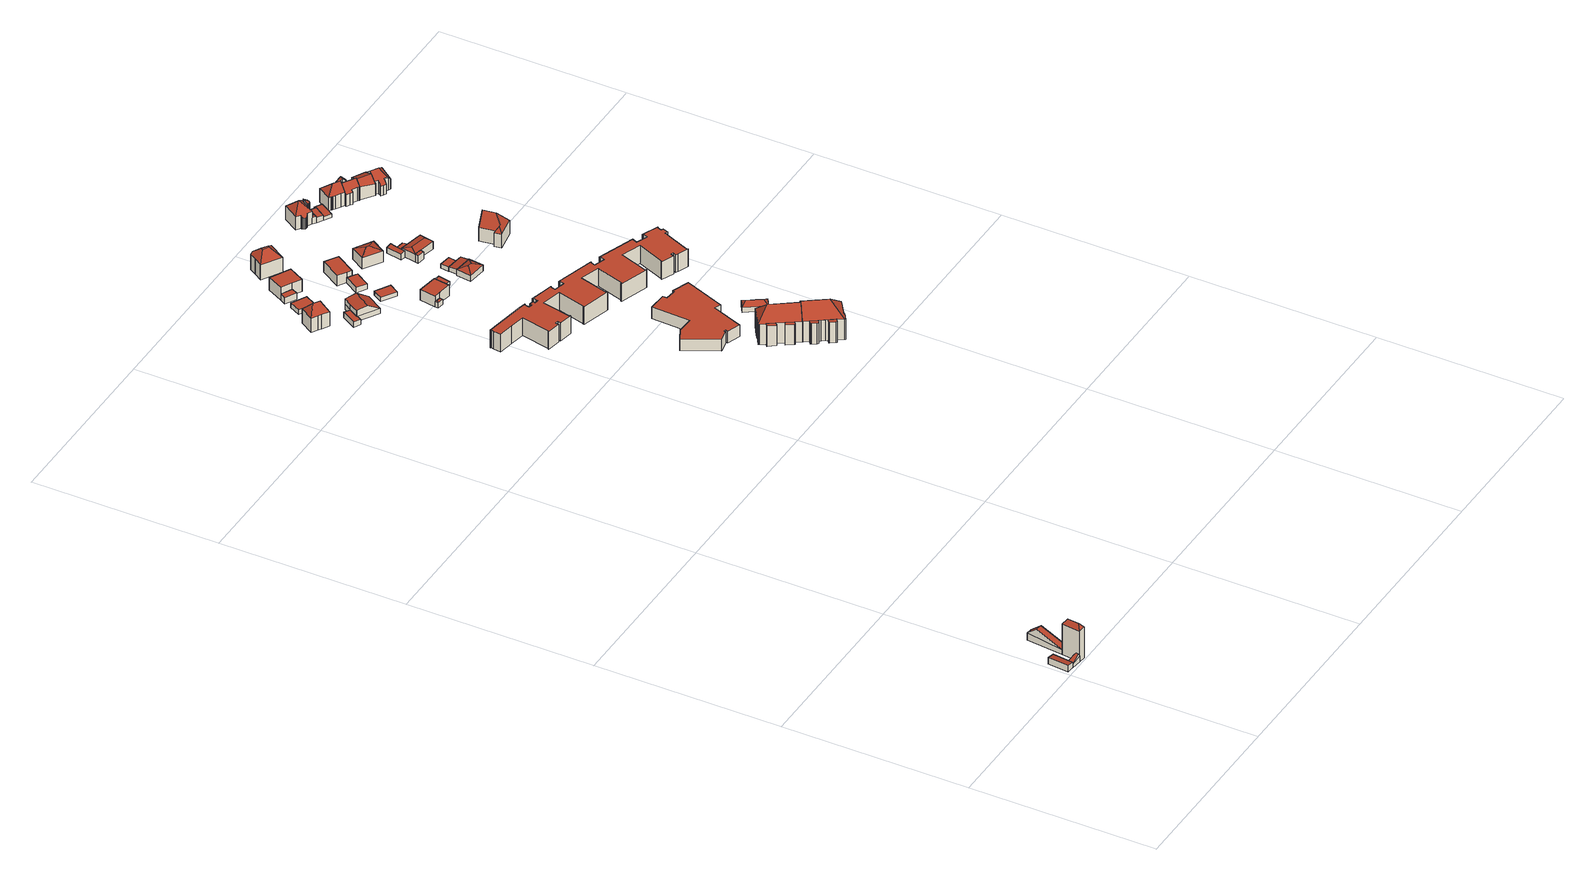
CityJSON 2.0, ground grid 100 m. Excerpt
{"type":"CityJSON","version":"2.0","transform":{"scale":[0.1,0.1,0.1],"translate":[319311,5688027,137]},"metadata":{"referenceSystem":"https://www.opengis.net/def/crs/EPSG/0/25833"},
"CityObjects":{
"building1":{"type":"Building","attributes":{"Dachtyp_tdc":"tdcPolyFlatRoof","Gemeindeschluessel":14713000,"Dachneigung":9.71,"QualitaetDacherkennung":76,"Geometrietyp2DReferenz":"3000","function":"31001_9998","roofType":"2100","measuredHeight":3.78},"geometry":[{"type":"MultiSurface","lod":"2","boundaries":[[[0,1,2,3]],[[1,4,5,2]],[[4,6,7,5]],[[6,8,9,7]],[[8,0,3,9]],[[8,6,4,1,0]],[[3,2,5,7,9]]],"semantics":{"surfaces":[{"type":"WallSurface"},{"type":"RoofSurface"},{"type":"GroundSurface"}],"values":[0,0,0,0,0,1,2]}}]},
"building2":{"type":"Building","attributes":{"Gemeindeschluessel":14713000,"Geometrietyp2DReferenz":"3000","function":"31001_9998","roofType":"9999"},"children":["building2-1","building2-2"]},
"building2-1":{"type":"BuildingPart","attributes":{"Dachtyp_tdc":"tdcHipAndGableRoof","Dachneigung":34.81,"QualitaetDacherkennung":13,"Geometrietyp2DReferenz":"3000","roofType":"5000","measuredHeight":5.18},"parents":["building2"],"geometry":[{"type":"MultiSurface","lod":"2","boundaries":[[[10,11,12,13]],[[11,14,15,12]],[[16,10,13,17]],[[14,11,18]],[[10,16,19]],[[11,10,19,18]],[[16,14,18,19]],[[13,12,15,17]],[[16,17,15,14]]],"semantics":{"surfaces":[{"type":"WallSurface"},{"type":"RoofSurface"},{"type":"GroundSurface"},{"type":"ClosureSurface"}],"values":[0,0,0,1,0,1,1,2,3]}}]},
"building2-2":{"type":"BuildingPart","attributes":{"Dachtyp_tdc":"tdcFreeFormRoof","Dachneigung":53.96,"QualitaetDacherkennung":4,"Geometrietyp2DReferenz":"3000","roofType":"5000","measuredHeight":20.52},"parents":["building2"],"geometry":[{"type":"MultiSurface","lod":"2","boundaries":[[[20,21,22,23]],[[21,24,25,22]],[[24,26,16,17,25]],[[27,26,24]],[[28,27,24,21]],[[28,21,20]],[[27,28,20,26]],[[23,22,25,17,15]],[[23,15,14,16,26,20]],[[15,17,16,14]]],"semantics":{"surfaces":[{"type":"WallSurface"},{"type":"RoofSurface"},{"type":"GroundSurface"},{"type":"ClosureSurface"}],"values":[0,0,0,1,1,1,1,2,0,3]}}]},
"building3":{"type":"Building","attributes":{"Dachtyp_tdc":"tdcGableRoof","Gemeindeschluessel":14713000,"Dachneigung":21.45,"QualitaetDacherkennung":1,"Geometrietyp2DReferenz":"3000","function":"31001_9998","roofType":"3100","measuredHeight":8.44},"geometry":[{"type":"MultiSurface","lod":"2","boundaries":[[[29,30,23,22]],[[30,31,32,23]],[[31,33,34,32]],[[33,29,22,34]],[[31,30,35]],[[29,33,36]],[[30,29,36,35]],[[33,31,35,36]],[[22,23,32,34]]],"semantics":{"surfaces":[{"type":"WallSurface"},{"type":"RoofSurface"},{"type":"GroundSurface"}],"values":[0,0,0,0,0,0,1,1,2]}}]},
"building4":{"type":"Building","attributes":{"Dachtyp_tdc":"tdcHipRoof","Gemeindeschluessel":14713000,"Dachneigung":47.9,"QualitaetDacherkennung":73,"Geometrietyp2DReferenz":"3000","function":"31001_9998","roofType":"3200","measuredHeight":13.11},"geometry":[{"type":"MultiSurface","lod":"2","boundaries":[[[37,38,39,40]],[[38,41,42,39]],[[41,43,44,42]],[[43,45,46,44]],[[45,47,48,46]],[[47,49,50,48]],[[49,51,52,50]],[[51,53,54,52]],[[53,55,56,54]],[[55,37,40,56]],[[38,37,57]],[[51,49,47,45,43,41,58]],[[37,55,53,51,58,57]],[[41,38,57,58]],[[40,39,42,44,46,48,50,52,54,56]]],"semantics":{"surfaces":[{"type":"WallSurface"},{"type":"RoofSurface"},{"type":"GroundSurface"}],"values":[0,0,0,0,0,0,0,0,0,0,1,1,1,1,2]}}]},
"building5":{"type":"Building","attributes":{"Dachtyp_tdc":"tdcPolyFlatRoof","Gemeindeschluessel":14713000,"Dachneigung":0,"QualitaetDacherkennung":74,"Geometrietyp2DReferenz":"3000","function":"31001_9998","roofType":"1000","measuredHeight":2.99},"geometry":[{"type":"MultiSurface","lod":"2","boundaries":[[[59,60,61,62]],[[60,63,64,61]],[[63,65,66,64]],[[65,67,68,66]],[[67,69,70,68]],[[69,59,62,70]],[[69,67,65,63,60,59]],[[62,61,64,66,68,70]]],"semantics":{"surfaces":[{"type":"WallSurface"},{"type":"RoofSurface"},{"type":"GroundSurface"}],"values":[0,0,0,0,0,0,1,2]}}]},
"building6":{"type":"Building","attributes":{"Dachtyp_tdc":"tdcPolyFlatRoof","Gemeindeschluessel":14713000,"Dachneigung":0,"QualitaetDacherkennung":87,"Geometrietyp2DReferenz":"3000","function":"31001_9998","roofType":"1000","measuredHeight":2.66},"geometry":[{"type":"MultiSurface","lod":"2","boundaries":[[[71,72,73,74]],[[72,75,76,73]],[[75,77,78,76]],[[77,71,74,78]],[[77,75,72,71]],[[74,73,76,78]]],"semantics":{"surfaces":[{"type":"WallSurface"},{"type":"RoofSurface"},{"type":"GroundSurface"}],"values":[0,0,0,0,1,2]}}]},
"building7":{"type":"Building","attributes":{"Dachtyp_tdc":"tdcFreeFormRoof","Gemeindeschluessel":14713000,"Dachneigung":32.07,"QualitaetDacherkennung":21,"Geometrietyp2DReferenz":"3000","function":"31001_9998","roofType":"5000","measuredHeight":7.32},"geometry":[{"type":"MultiSurface","lod":"2","boundaries":[[[79,80,81,82]],[[80,83,62,81]],[[83,84,70,62]],[[84,85,68,70]],[[85,86,87,68]],[[86,79,82,87]],[[79,88,89,80]],[[88,90,91,92,93,89]],[[80,89,93,83]],[[83,93,92,84]],[[84,92,91,85]],[[85,91,90,86]],[[86,90,88,79]],[[82,81,62,70,68,87]]],"semantics":{"surfaces":[{"type":"WallSurface"},{"type":"RoofSurface"},{"type":"GroundSurface"}],"values":[0,0,0,0,0,0,1,1,0,0,0,0,0,2]}}]},
"building8":{"type":"Building","attributes":{"Gemeindeschluessel":14713000,"Geometrietyp2DReferenz":"3000","function":"31001_9998","roofType":"9999"},"children":["building8-1","building8-2"]},
"building8-1":{"type":"BuildingPart","attributes":{"Dachtyp_tdc":"tdcPolyFlatRoof","Dachneigung":0,"QualitaetDacherkennung":71,"Geometrietyp2DReferenz":"3000","roofType":"1000","measuredHeight":7.28},"parents":["building8"],"geometry":[{"type":"MultiSurface","lod":"2","boundaries":[[[94,95,96,97]],[[95,98,99,100,96]],[[101,102,103,104,105]],[[102,94,97,103]],[[102,101,98,95,94]],[[97,96,100,104,103]],[[105,99,98,101]],[[105,104,100,99]]],"semantics":{"surfaces":[{"type":"WallSurface"},{"type":"RoofSurface"},{"type":"GroundSurface"},{"type":"ClosureSurface"}],"values":[0,0,0,0,1,2,0,3]}}]},
"building8-2":{"type":"BuildingPart","attributes":{"Dachtyp_tdc":"tdcPolyFlatRoof","Dachneigung":0,"QualitaetDacherkennung":65,"Geometrietyp2DReferenz":"3000","roofType":"1000","measuredHeight":3.66},"parents":["building8"],"geometry":[{"type":"MultiSurface","lod":"2","boundaries":[[[99,106,107,100]],[[106,108,109,107]],[[108,105,104,109]],[[105,108,106,99]],[[100,107,109,104]],[[100,104,105,99]]],"semantics":{"surfaces":[{"type":"WallSurface"},{"type":"RoofSurface"},{"type":"GroundSurface"},{"type":"ClosureSurface"}],"values":[0,0,0,1,2,3]}}]},
"building9":{"type":"Building","attributes":{"Dachtyp_tdc":"tdcPolyFlatRoof","Gemeindeschluessel":14713000,"Dachneigung":0,"QualitaetDacherkennung":82,"Geometrietyp2DReferenz":"3000","function":"31001_9998","roofType":"1000","measuredHeight":2.41},"geometry":[{"type":"MultiSurface","lod":"2","boundaries":[[[110,111,112,113]],[[111,114,115,112]],[[114,116,117,115]],[[116,110,113,117]],[[116,114,111,110]],[[113,112,115,117]]],"semantics":{"surfaces":[{"type":"WallSurface"},{"type":"RoofSurface"},{"type":"GroundSurface"}],"values":[0,0,0,0,1,2]}}]},
"building10":{"type":"Building","attributes":{"Gemeindeschluessel":14713000,"Geometrietyp2DReferenz":"3000","function":"31001_9998","roofType":"9999"},"children":["building10-1","building10-2"]},
"building10-1":{"type":"BuildingPart","attributes":{"Dachtyp_tdc":"tdcFreeFormRoof","Dachneigung":40.04,"QualitaetDacherkennung":23,"Geometrietyp2DReferenz":"3000","roofType":"5000","measuredHeight":3.83},"parents":["building10"],"geometry":[{"type":"MultiSurface","lod":"2","boundaries":[[[118,119,120,121]],[[119,122,123,120]],[[122,124,125,123]],[[126,124,122]],[[127,126,122,119]],[[127,119,118]],[[126,127,118,124]],[[121,120,123,125]],[[121,125,124,118]]],"semantics":{"surfaces":[{"type":"WallSurface"},{"type":"RoofSurface"},{"type":"GroundSurface"},{"type":"ClosureSurface"}],"values":[0,0,0,1,1,1,1,2,3]}}]},
"building10-2":{"type":"BuildingPart","attributes":{"Dachtyp_tdc":"tdcPolyFlatRoof","Dachneigung":0,"QualitaetDacherkennung":78,"Geometrietyp2DReferenz":"3000","roofType":"1000","measuredHeight":6.27},"parents":["building10"],"geometry":[{"type":"MultiSurface","lod":"2","boundaries":[[[128,129,118,121,130]],[[131,132,133,125,124]],[[132,134,135,133]],[[134,136,137,135]],[[136,128,130,137]],[[136,134,132,131,129,128]],[[130,121,125,133,135,137]],[[124,118,129,131]],[[124,125,121,118]]],"semantics":{"surfaces":[{"type":"WallSurface"},{"type":"RoofSurface"},{"type":"GroundSurface"},{"type":"ClosureSurface"}],"values":[0,0,0,0,0,1,2,0,3]}}]},
"building11":{"type":"Building","attributes":{"Dachtyp_tdc":"tdcPolyFlatRoof","Gemeindeschluessel":14713000,"Dachneigung":0,"QualitaetDacherkennung":81,"Geometrietyp2DReferenz":"3000","function":"31001_9998","roofType":"1000","measuredHeight":3.06},"geometry":[{"type":"MultiSurface","lod":"2","boundaries":[[[138,139,140,141]],[[139,142,143,140]],[[142,144,145,143]],[[144,146,147,145]],[[146,138,141,147]],[[146,144,142,139,138]],[[141,140,143,145,147]]],"semantics":{"surfaces":[{"type":"WallSurface"},{"type":"RoofSurface"},{"type":"GroundSurface"}],"values":[0,0,0,0,0,1,2]}}]},
"building12":{"type":"Building","attributes":{"Dachtyp_tdc":"tdcPolyFlatRoof","Gemeindeschluessel":14713000,"Dachneigung":0,"QualitaetDacherkennung":91,"Geometrietyp2DReferenz":"3000","function":"31001_9998","roofType":"1000","measuredHeight":6.67},"geometry":[{"type":"MultiSurface","lod":"2","boundaries":[[[148,149,150,151]],[[149,152,153,150]],[[152,154,155,153]],[[154,156,157,155]],[[156,158,159,157]],[[158,160,161,159]],[[160,162,163,161]],[[162,164,165,163]],[[164,166,167,165]],[[166,168,169,167]],[[168,170,171,169]],[[170,172,173,171]],[[172,174,175,173]],[[174,176,177,175]],[[176,178,179,177]],[[178,180,181,179]],[[180,182,183,181]],[[182,148,151,183]],[[182,180,178,176,174,172,170,168,166,164,162,160,158,156,154,152,149,148]],[[151,150,153,155,157,159,161,163,165,167,169,171,173,175,177,179,181,183]]],"semantics":{"surfaces":[{"type":"WallSurface"},{"type":"RoofSurface"},{"type":"GroundSurface"}],"values":[0,0,0,0,0,0,0,0,0,0,0,0,0,0,0,0,0,0,1,2]}}]},
"building13":{"type":"Building","attributes":{"Gemeindeschluessel":14713000,"Geometrietyp2DReferenz":"3000","function":"31001_9998","roofType":"9999"},"children":["building13-1","building13-2","building13-3"]},
"building13-1":{"type":"BuildingPart","attributes":{"Dachtyp_tdc":"tdcPolyFlatRoof","Dachneigung":7.28,"QualitaetDacherkennung":57,"Geometrietyp2DReferenz":"3000","roofType":"2100","measuredHeight":12},"parents":["building13"],"geometry":[{"type":"MultiSurface","lod":"2","boundaries":[[[184,185,186,187,188]],[[185,189,190,186]],[[189,191,192,190]],[[191,193,194,192]],[[193,195,196,194]],[[195,197,198,199,196]],[[195,193,191,189,185,184,200,197]],[[199,201,187,186,190,192,194,196]],[[202,198,197,200]],[[202,201,199,198]],[[188,202,200,184]],[[188,187,201,202]]],"semantics":{"surfaces":[{"type":"WallSurface"},{"type":"RoofSurface"},{"type":"GroundSurface"},{"type":"ClosureSurface"}],"values":[0,0,0,0,0,0,1,2,0,3,0,3]}}]},
"building13-2":{"type":"BuildingPart","attributes":{"Dachtyp_tdc":"tdcPolyFlatRoof","Dachneigung":6.64,"QualitaetDacherkennung":56,"Geometrietyp2DReferenz":"3000","roofType":"2100","measuredHeight":12.02},"parents":["building13"],"geometry":[{"type":"MultiSurface","lod":"2","boundaries":[[[185,184,188,187,186]],[[203,204,205]],[[203,206,207,204]],[[206,208,209,207]],[[208,210,211,209]],[[210,185,186,211]],[[210,208,206,203,184,185]],[[186,187,204,207,209,211]],[[205,188,184,203]],[[205,204,187,188]]],"semantics":{"surfaces":[{"type":"WallSurface"},{"type":"RoofSurface"},{"type":"GroundSurface"},{"type":"ClosureSurface"}],"values":[0,0,0,0,0,0,1,2,0,3]}}]},
"building13-3":{"type":"BuildingPart","attributes":{"Dachtyp_tdc":"tdcHipAndGableRoof","Dachneigung":44.85,"QualitaetDacherkennung":43,"Geometrietyp2DReferenz":"3000","roofType":"5000","measuredHeight":18.81},"parents":["building13"],"geometry":[{"type":"MultiSurface","lod":"2","boundaries":[[[212,213,214,215]],[[213,216,217,214]],[[216,218,219,217]],[[218,220,221,219]],[[220,205,204,221]],[[198,222,223,199]],[[222,224,225,223]],[[224,226,227,225]],[[226,228,229,227]],[[228,230,231,229]],[[230,232,233,231]],[[232,234,235,233]],[[234,236,237,235]],[[236,238,239,237]],[[238,240,241,239]],[[240,242,243,241]],[[242,212,215,243]],[[238,236,234,232,230,228,226,244]],[[226,224,222,198,202,188,205,220,218,244]],[[218,216,213,212,242,240,238,244]],[[215,214,217,219,221,204,187,201,199,223,225,227,229,231,233,235,237,239,241,243]],[[187,204,205,188]],[[201,187,188,202]],[[198,199,201,202]]],"semantics":{"surfaces":[{"type":"WallSurface"},{"type":"RoofSurface"},{"type":"GroundSurface"},{"type":"ClosureSurface"}],"values":[0,0,0,0,0,0,0,0,0,0,0,0,0,0,0,0,0,1,1,1,2,3,3,3]}}]},
"building14":{"type":"Building","attributes":{"Dachtyp_tdc":"tdcFreeFormRoof","Gemeindeschluessel":14713000,"Dachneigung":42.77,"QualitaetDacherkennung":65,"Geometrietyp2DReferenz":"3000","function":"31001_9998","roofType":"5000","measuredHeight":13.22},"geometry":[{"type":"MultiSurface","lod":"2","boundaries":[[[245,246,247,248]],[[246,249,250,247]],[[249,251,252,250]],[[251,253,254,252]],[[253,255,256,254]],[[255,257,258,256]],[[257,259,260,258]],[[259,261,262,260]],[[261,245,248,262]],[[253,251,263,264]],[[253,264,265,255]],[[265,266,267,245,261,259,257,255]],[[263,251,249,246,267,266]],[[264,263,266,265]],[[246,245,267]],[[248,247,250,252,254,256,258,260,262]]],"semantics":{"surfaces":[{"type":"WallSurface"},{"type":"RoofSurface"},{"type":"GroundSurface"}],"values":[0,0,0,0,0,0,0,0,0,1,1,1,1,1,0,2]}}]},
"building15":{"type":"Building","attributes":{"Dachtyp_tdc":"tdcPolyFlatRoof","Gemeindeschluessel":14713000,"Dachneigung":0,"QualitaetDacherkennung":61,"Geometrietyp2DReferenz":"3000","function":"31001_9998","roofType":"1000","measuredHeight":5.99},"geometry":[{"type":"MultiSurface","lod":"2","boundaries":[[[268,269,270,271]],[[269,272,273,270]],[[272,274,275,273]],[[274,276,277,275]],[[276,268,271,277]],[[276,274,272,269,268]],[[271,270,273,275,277]]],"semantics":{"surfaces":[{"type":"WallSurface"},{"type":"RoofSurface"},{"type":"GroundSurface"}],"values":[0,0,0,0,0,1,2]}}]},
"building16":{"type":"Building","attributes":{"Dachtyp_tdc":"tdcPolyFlatRoof","Gemeindeschluessel":14713000,"Dachneigung":0,"QualitaetDacherkennung":77,"Geometrietyp2DReferenz":"3000","function":"31001_9998","roofType":"1000","measuredHeight":2.3},"geometry":[{"type":"MultiSurface","lod":"2","boundaries":[[[278,279,280,281]],[[279,282,283,280]],[[282,284,285,283]],[[284,286,287,285]],[[286,278,281,287]],[[286,284,282,279,278]],[[281,280,283,285,287]]],"semantics":{"surfaces":[{"type":"WallSurface"},{"type":"RoofSurface"},{"type":"GroundSurface"}],"values":[0,0,0,0,0,1,2]}}]},
"building17":{"type":"Building","attributes":{"Gemeindeschluessel":14713000,"Geometrietyp2DReferenz":"3000","function":"31001_9998","roofType":"9999"},"children":["building17-1","building17-2","building17-3"]},
"building17-1":{"type":"BuildingPart","attributes":{"Dachtyp_tdc":"tdcPolyFlatRoof","Dachneigung":3.55,"QualitaetDacherkennung":62,"Geometrietyp2DReferenz":"3000","roofType":"2100","measuredHeight":12.11},"parents":["building17"],"geometry":[{"type":"MultiSurface","lod":"2","boundaries":[[[288,289,290,291]],[[289,292,293,290]],[[292,294,295,293]],[[294,296,297,295]],[[296,298,299,297]],[[298,300,301,299]],[[300,302,303,301]],[[302,304,305,303]],[[306,288,291,307,308]],[[306,309,304,302,300,298,296,294,292,289,288]],[[291,290,293,295,297,299,301,303,305,310,307]],[[310,305,304,309]],[[308,311,310,309,306]],[[308,307,310,311]]],"semantics":{"surfaces":[{"type":"WallSurface"},{"type":"RoofSurface"},{"type":"GroundSurface"},{"type":"ClosureSurface"}],"values":[0,0,0,0,0,0,0,0,0,1,2,3,0,3]}}]},
"building17-2":{"type":"BuildingPart","attributes":{"Dachtyp_tdc":"tdcPolyFlatRoof","Dachneigung":4.2,"QualitaetDacherkennung":61,"Geometrietyp2DReferenz":"3000","roofType":"2100","measuredHeight":12.12},"parents":["building17"],"geometry":[{"type":"MultiSurface","lod":"2","boundaries":[[[312,313,305,304]],[[312,314,315,313]],[[314,316,317,315]],[[316,318,319,317]],[[318,320,321,319]],[[320,322,323,324,321]],[[309,322,320,318,316,314,312,304]],[[305,313,315,317,319,321,324,310]],[[310,311,323,322,309]],[[310,324,323,311]],[[304,305,310,309]]],"semantics":{"surfaces":[{"type":"WallSurface"},{"type":"RoofSurface"},{"type":"GroundSurface"},{"type":"ClosureSurface"}],"values":[0,0,0,0,0,0,1,2,0,3,3]}}]},
"building17-3":{"type":"BuildingPart","attributes":{"Dachtyp_tdc":"tdcFreeFormRoof","Dachneigung":46.04,"QualitaetDacherkennung":21,"Geometrietyp2DReferenz":"3000","roofType":"5000","measuredHeight":19.07},"parents":["building17"],"geometry":[{"type":"MultiSurface","lod":"2","boundaries":[[[323,325,326,324]],[[325,327,328,326]],[[327,329,330,328]],[[329,331,332,330]],[[331,333,334,332]],[[333,335,336,334]],[[335,337,338,336]],[[337,339,340,338]],[[339,341,342,340]],[[341,343,344,342]],[[343,345,346,344]],[[345,347,348,346]],[[347,349,350,348]],[[349,351,291,350]],[[351,308,307,291]],[[349,347,345,343,341,352]],[[341,339,337,335,333,331,329,352]],[[329,327,325,323,311,308,351,349,352]],[[310,324,326,328,330,332,334,336,338,340,342,344,346,348,350,291,307]],[[324,310,311,323]],[[310,307,308,311]]],"semantics":{"surfaces":[{"type":"WallSurface"},{"type":"RoofSurface"},{"type":"GroundSurface"},{"type":"ClosureSurface"}],"values":[0,0,0,0,0,0,0,0,0,0,0,0,0,0,0,1,1,1,2,3,3]}}]},
"building18":{"type":"Building","attributes":{"Dachtyp_tdc":"tdcPolyFlatRoof","Gemeindeschluessel":14713000,"Dachneigung":0,"QualitaetDacherkennung":51,"Geometrietyp2DReferenz":"3000","function":"31001_9998","roofType":"1000","measuredHeight":10.31},"geometry":[{"type":"MultiSurface","lod":"2","boundaries":[[[353,354,355,356]],[[354,357,358,355]],[[357,359,360,358]],[[359,361,362,360]],[[361,363,364,362]],[[363,365,366,364]],[[365,367,368,366]],[[367,369,370,368]],[[369,371,372,370]],[[371,373,374,372]],[[373,375,376,374]],[[375,377,378,376]],[[377,379,380,378]],[[379,381,382,380]],[[381,383,384,382]],[[383,385,386,384]],[[385,387,388,386]],[[387,389,390,388]],[[389,391,392,390]],[[391,393,394,392]],[[393,395,396,394]],[[395,397,398,396]],[[397,399,400,398]],[[399,401,402,400]],[[401,403,404,402]],[[403,405,406,404]],[[405,407,408,406]],[[407,409,410,408]],[[409,411,412,410]],[[411,413,414,412]],[[413,415,416,414]],[[415,417,418,416]],[[417,419,420,418]],[[419,421,422,420]],[[421,423,424,422]],[[423,425,426,424]],[[425,427,428,426]],[[427,429,430,428]],[[429,431,432,430]],[[431,433,434,432]],[[433,435,436,434]],[[435,437,438,436]],[[437,439,440,438]],[[439,441,442,440]],[[441,443,444,442]],[[443,445,446,444]],[[445,447,448,446]],[[447,449,450,448]],[[449,451,452,450]],[[451,453,454,452]],[[453,455,456,454]],[[455,457,458,456]],[[457,459,460,458]],[[459,461,462,460]],[[461,463,464,462]],[[463,465,466,464]],[[465,467,468,466]],[[467,469,470,468]],[[469,471,472,470]],[[471,473,474,472]],[[473,475,476,474]],[[475,477,478,476]],[[477,479,480,478]],[[479,481,482,480]],[[481,483,484,482]],[[483,485,486,484]],[[485,487,488,486]],[[487,489,490,488]],[[489,491,492,490]],[[491,493,494,492]],[[493,495,496,494]],[[495,497,498,496]],[[497,499,500,498]],[[499,501,502,500]],[[501,503,504,502]],[[503,505,506,504]],[[505,507,508,506]],[[507,509,510,508]],[[509,511,512,510]],[[511,513,514,512]],[[513,515,516,514]],[[515,517,518,516]],[[517,519,520,518]],[[519,521,522,520]],[[521,523,524,522]],[[523,525,526,524]],[[525,527,528,526]],[[527,529,530,528]],[[529,531,532,530]],[[531,533,534,532]],[[533,535,536,534]],[[535,537,538,536]],[[537,539,540,538]],[[539,353,356,540]],[[539,537,535,533,531,529,527,525,523,521,519,517,515,513,511,509,507,505,503,501,499,497,495,493,491,489,487,485,483,481,479,477,475,473,471,469,467,465,463,461,459,457,455,453,451,449,447,445,443,441,439,437,435,433,431,429,427,425,423,421,419,417,415,413,411,409,407,405,403,401,399,397,395,393,391,389,387,385,383,381,379,377,375,373,371,369,367,365,363,361,359,357,354,353]],[[356,355,358,360,362,364,366,368,370,372,374,376,378,380,382,384,386,388,390,392,394,396,398,400,402,404,406,408,410,412,414,416,418,420,422,424,426,428,430,432,434,436,438,440,442,444,446,448,450,452,454,456,458,460,462,464,466,468,470,472,474,476,478,480,482,484,486,488,490,492,494,496,498,500,502,504,506,508,510,512,514,516,518,520,522,524,526,528,530,532,534,536,538,540]]],"semantics":{"surfaces":[{"type":"WallSurface"},{"type":"RoofSurface"},{"type":"GroundSurface"}],"values":[0,0,0,0,0,0,0,0,0,0,0,0,0,0,0,0,0,0,0,0,0,0,0,0,0,0,0,0,0,0,0,0,0,0,0,0,0,0,0,0,0,0,0,0,0,0,0,0,0,0,0,0,0,0,0,0,0,0,0,0,0,0,0,0,0,0,0,0,0,0,0,0,0,0,0,0,0,0,0,0,0,0,0,0,0,0,0,0,0,0,0,0,0,0,1,2]}}]},
"building19":{"type":"Building","attributes":{"Dachtyp_tdc":"tdcFreeFormRoof","Gemeindeschluessel":14713000,"Dachneigung":23.41,"QualitaetDacherkennung":87,"Geometrietyp2DReferenz":"3000","function":"31001_9998","roofType":"5000","measuredHeight":5.15},"geometry":[{"type":"MultiSurface","lod":"2","boundaries":[[[541,542,543,544]],[[542,545,546,543]],[[545,547,548,546]],[[547,541,544,548]],[[541,549,542]],[[550,547,545]],[[550,549,541,547]],[[542,549,550,545]],[[544,543,546,548]]],"semantics":{"surfaces":[{"type":"WallSurface"},{"type":"RoofSurface"},{"type":"GroundSurface"}],"values":[0,0,0,0,1,1,1,1,2]}}]},
"building20":{"type":"Building","attributes":{"Dachtyp_tdc":"tdcFreeFormRoof","Gemeindeschluessel":14713000,"Dachneigung":34.2,"QualitaetDacherkennung":65,"Geometrietyp2DReferenz":"3000","function":"31001_9998","roofType":"5000","measuredHeight":4.78},"geometry":[{"type":"MultiSurface","lod":"2","boundaries":[[[551,552,553,554]],[[552,555,556,553]],[[555,557,558,556]],[[557,559,560,558]],[[559,561,562,560]],[[561,563,564,562]],[[563,565,566,564]],[[565,551,554,566]],[[567,551,568]],[[563,569,570,565]],[[565,570,568,551]],[[570,569,561,559,557,555,552,567,568]],[[552,551,567]],[[563,561,569]],[[554,553,556,558,560,562,564,566]]],"semantics":{"surfaces":[{"type":"WallSurface"},{"type":"RoofSurface"},{"type":"GroundSurface"}],"values":[0,0,0,0,0,0,0,0,1,1,1,1,0,0,2]}}]},
"building21":{"type":"Building","attributes":{"Dachtyp_tdc":"tdcHipRoof","Gemeindeschluessel":14713000,"Dachneigung":23.4,"QualitaetDacherkennung":80,"Geometrietyp2DReferenz":"3000","function":"31001_9998","roofType":"3200","measuredHeight":8.05},"geometry":[{"type":"MultiSurface","lod":"2","boundaries":[[[571,572,573,574]],[[572,575,576,573]],[[575,577,578,576]],[[577,571,574,578]],[[575,572,579]],[[571,577,580]],[[572,571,580,579]],[[577,575,579,580]],[[574,573,576,578]]],"semantics":{"surfaces":[{"type":"WallSurface"},{"type":"RoofSurface"},{"type":"GroundSurface"}],"values":[0,0,0,0,1,1,1,1,2]}}]},
"building22":{"type":"Building","attributes":{"Dachtyp_tdc":"tdcPolyFlatRoof","Gemeindeschluessel":14713000,"Dachneigung":5.77,"QualitaetDacherkennung":83,"Geometrietyp2DReferenz":"3000","function":"31001_9998","roofType":"2100","measuredHeight":3.06},"geometry":[{"type":"MultiSurface","lod":"2","boundaries":[[[581,582,583,584]],[[582,585,586,583]],[[585,587,588,586]],[[587,589,590,588]],[[589,581,584,590]],[[589,587,585,582,581]],[[584,583,586,588,590]]],"semantics":{"surfaces":[{"type":"WallSurface"},{"type":"RoofSurface"},{"type":"GroundSurface"}],"values":[0,0,0,0,0,1,2]}}]},
"building23":{"type":"Building","attributes":{"Dachtyp_tdc":"tdcPolyFlatRoof","Gemeindeschluessel":14713000,"Dachneigung":0,"QualitaetDacherkennung":86,"Geometrietyp2DReferenz":"3000","function":"31001_9998","roofType":"1000","measuredHeight":2.41},"geometry":[{"type":"MultiSurface","lod":"2","boundaries":[[[591,592,593,594]],[[592,595,596,593]],[[595,597,598,596]],[[597,591,594,598]],[[597,595,592,591]],[[594,593,596,598]]],"semantics":{"surfaces":[{"type":"WallSurface"},{"type":"RoofSurface"},{"type":"GroundSurface"}],"values":[0,0,0,0,1,2]}}]},
"building24":{"type":"Building","attributes":{"Dachtyp_tdc":"tdcPolyFlatRoof","Gemeindeschluessel":14713000,"Dachneigung":9.08,"QualitaetDacherkennung":73,"Geometrietyp2DReferenz":"3000","function":"31001_9998","roofType":"2100","measuredHeight":3.79},"geometry":[{"type":"MultiSurface","lod":"2","boundaries":[[[599,600,601,602]],[[600,603,604,601]],[[603,605,606,604]],[[605,607,608,606]],[[607,609,610,608]],[[609,599,602,610]],[[609,607,605,603,600,599]],[[602,601,604,606,608,610]]],"semantics":{"surfaces":[{"type":"WallSurface"},{"type":"RoofSurface"},{"type":"GroundSurface"}],"values":[0,0,0,0,0,0,1,2]}}]},
"building25":{"type":"Building","attributes":{"Gemeindeschluessel":14713000,"Geometrietyp2DReferenz":"3000","function":"31001_9998","roofType":"9999"},"children":["building25-1","building25-2","building25-3"]},
"building25-1":{"type":"BuildingPart","attributes":{"Dachtyp_tdc":"tdcPolyFlatRoof","Dachneigung":0,"QualitaetDacherkennung":0,"Geometrietyp2DReferenz":"3000","roofType":"9999","measuredHeight":3},"parents":["building25"],"geometry":[{"type":"MultiSurface","lod":"2","boundaries":[[[611,612,613,614,615]],[[615,614,616,617]],[[614,613,618,616]],[[613,612,619,618]],[[611,615,617,620]],[[617,616,618,619,620]],[[620,619,612,611]]],"semantics":{"surfaces":[{"type":"RoofSurface"},{"type":"WallSurface"},{"type":"GroundSurface"},{"type":"ClosureSurface"}],"values":[0,1,1,1,1,2,3]}}]},
"building25-2":{"type":"BuildingPart","attributes":{"Dachtyp_tdc":"tdcHipRoof","Dachneigung":14.13,"QualitaetDacherkennung":77,"Geometrietyp2DReferenz":"3000","roofType":"3200","measuredHeight":5.23},"parents":["building25"],"geometry":[{"type":"MultiSurface","lod":"2","boundaries":[[[621,622,611,620,623]],[[624,625,626,627]],[[622,621,628]],[[625,624,629]],[[621,630,625,629,628]],[[624,622,628,629]],[[626,631,623,620,619,627]],[[631,626,625,630]],[[623,631,630,621]],[[627,619,612,611,622,624]],[[619,620,611,612]]],"semantics":{"surfaces":[{"type":"WallSurface"},{"type":"RoofSurface"},{"type":"GroundSurface"},{"type":"ClosureSurface"}],"values":[0,0,1,1,1,1,2,0,3,0,3]}}]},
"building25-3":{"type":"BuildingPart","attributes":{"Dachtyp_tdc":"tdcPolyFlatRoof","Dachneigung":13.65,"QualitaetDacherkennung":50,"Geometrietyp2DReferenz":"3000","roofType":"2100","measuredHeight":4.64},"parents":["building25"],"geometry":[{"type":"MultiSurface","lod":"2","boundaries":[[[632,633,634,631,630]],[[633,635,636,634]],[[635,637,621,623,636]],[[637,635,633,632]],[[631,634,636,623]],[[630,621,637,632]],[[631,623,621,630]]],"semantics":{"surfaces":[{"type":"WallSurface"},{"type":"RoofSurface"},{"type":"GroundSurface"},{"type":"ClosureSurface"}],"values":[0,0,0,1,2,0,3]}}]},
"building26":{"type":"Building","attributes":{"Gemeindeschluessel":14713000,"Geometrietyp2DReferenz":"3000","function":"31001_9998","roofType":"9999"},"children":["building26-1","building26-2"]},
"building26-1":{"type":"BuildingPart","attributes":{"Dachtyp_tdc":"tdcPolyFlatRoof","Dachneigung":17.08,"QualitaetDacherkennung":51,"Geometrietyp2DReferenz":"3000","roofType":"2100","measuredHeight":9.09},"parents":["building26"],"geometry":[{"type":"MultiSurface","lod":"2","boundaries":[[[638,639,640,641]],[[639,642,643,644,640]],[[645,646,647,648,649]],[[646,650,651,647]],[[650,652,653,651]],[[652,654,655,653]],[[654,656,657,655]],[[656,658,659,657]],[[658,660,661,659]],[[660,638,641,661]],[[660,658,656,654,652,650,646,645,642,639,638]],[[641,640,644,648,647,651,653,655,657,659,661]],[[649,643,642,645]],[[649,648,644,643]]],"semantics":{"surfaces":[{"type":"WallSurface"},{"type":"RoofSurface"},{"type":"GroundSurface"},{"type":"ClosureSurface"}],"values":[0,0,0,0,0,0,0,0,0,0,1,2,0,3]}}]},
"building26-2":{"type":"BuildingPart","attributes":{"Dachtyp_tdc":"tdcTentRoof","Dachneigung":44.68,"QualitaetDacherkennung":66,"Geometrietyp2DReferenz":"3000","roofType":"3500","measuredHeight":12.28},"parents":["building26"],"geometry":[{"type":"MultiSurface","lod":"2","boundaries":[[[643,662,663,644]],[[662,664,665,663]],[[664,666,667,665]],[[666,668,669,667]],[[668,670,671,669]],[[670,672,673,671]],[[672,674,675,673]],[[674,676,677,675]],[[676,678,679,677]],[[678,680,681,679]],[[680,682,683,681]],[[682,684,685,683]],[[684,686,687,685]],[[686,688,647,687]],[[688,649,648,647]],[[682,680,678,676,674,672,670,668,666,664,662,689]],[[684,682,689]],[[686,684,689]],[[662,643,649,688,686,689]],[[644,663,665,667,669,671,673,675,677,679,681,683,685,687,647,648]],[[643,644,648,649]]],"semantics":{"surfaces":[{"type":"WallSurface"},{"type":"RoofSurface"},{"type":"GroundSurface"},{"type":"ClosureSurface"}],"values":[0,0,0,0,0,0,0,0,0,0,0,0,0,0,0,1,1,1,1,2,3]}}]},
"building27":{"type":"Building","attributes":{"Dachtyp_tdc":"tdcFreeFormRoof","Gemeindeschluessel":14713000,"Dachneigung":37.72,"QualitaetDacherkennung":38,"Geometrietyp2DReferenz":"3000","function":"31001_9998","roofType":"5000","measuredHeight":4.63},"geometry":[{"type":"MultiSurface","lod":"2","boundaries":[[[690,691,692,693]],[[691,694,695,692]],[[694,696,697,695]],[[696,698,699,697]],[[698,700,701,699]],[[700,702,703,701]],[[702,704,705,703]],[[704,706,707,705]],[[706,690,693,707]],[[708,709,706,704]],[[710,708,704,702]],[[711,710,702,700]],[[700,712,711]],[[698,712,700]],[[712,698,696]],[[712,696,694]],[[709,691,690]],[[708,691,709]],[[710,691,708]],[[711,691,710]],[[711,694,691]],[[694,711,712]],[[709,690,706]],[[693,692,695,697,699,701,703,705,707]]],"semantics":{"surfaces":[{"type":"WallSurface"},{"type":"RoofSurface"},{"type":"GroundSurface"}],"values":[0,0,0,0,0,0,0,0,0,1,1,1,1,1,1,1,1,1,1,1,1,1,1,2]}}]},
"building28":{"type":"Building","attributes":{"Dachtyp_tdc":"tdcPolyFlatRoof","Gemeindeschluessel":14713000,"Dachneigung":0,"QualitaetDacherkennung":64,"Geometrietyp2DReferenz":"3000","function":"31001_9998","roofType":"1000","measuredHeight":3},"geometry":[{"type":"MultiSurface","lod":"2","boundaries":[[[713,714,693,695]],[[714,715,716,693]],[[715,717,718,716]],[[717,719,720,718]],[[719,713,695,720]],[[719,717,715,714,713]],[[695,693,716,718,720]]],"semantics":{"surfaces":[{"type":"WallSurface"},{"type":"RoofSurface"},{"type":"GroundSurface"}],"values":[0,0,0,0,0,1,2]}}]},
"building29":{"type":"Building","attributes":{"Dachtyp_tdc":"tdcFreeFormRoof","Gemeindeschluessel":14713000,"Dachneigung":53.62,"QualitaetDacherkennung":51,"Geometrietyp2DReferenz":"3000","function":"31001_9998","roofType":"5000","measuredHeight":14.75},"geometry":[{"type":"MultiSurface","lod":"2","boundaries":[[[721,722,723,724]],[[722,725,726,723]],[[725,727,728,726]],[[727,729,730,728]],[[729,731,732,730]],[[731,721,724,732]],[[733,731,729]],[[734,735,733,729,727]],[[736,734,727,725]],[[736,725,722]],[[735,734,736,722,721]],[[733,735,721,731]],[[724,723,726,728,730,732]]],"semantics":{"surfaces":[{"type":"WallSurface"},{"type":"RoofSurface"},{"type":"GroundSurface"}],"values":[0,0,0,0,0,0,0,1,1,1,1,1,2]}}]},
"building30":{"type":"Building","attributes":{"Dachtyp_tdc":"tdcPolyFlatRoof","Gemeindeschluessel":14713000,"Dachneigung":0,"QualitaetDacherkennung":80,"Geometrietyp2DReferenz":"3000","function":"31001_9998","roofType":"1000","measuredHeight":2},"geometry":[{"type":"MultiSurface","lod":"2","boundaries":[[[737,738,739,740]],[[738,741,742,739]],[[741,743,744,742]],[[743,737,740,744]],[[743,741,738,737]],[[740,739,742,744]]],"semantics":{"surfaces":[{"type":"WallSurface"},{"type":"RoofSurface"},{"type":"GroundSurface"}],"values":[0,0,0,0,1,2]}}]},
"building31":{"type":"Building","attributes":{"Dachtyp_tdc":"tdcFreeFormRoof","Gemeindeschluessel":14713000,"Dachneigung":42.8,"QualitaetDacherkennung":73,"Geometrietyp2DReferenz":"3000","function":"31001_9998","roofType":"5000","measuredHeight":11.67},"geometry":[{"type":"MultiSurface","lod":"2","boundaries":[[[745,746,747,748]],[[746,749,750,747]],[[749,751,752,750]],[[751,753,754,752]],[[753,755,756,754]],[[755,757,758,756]],[[757,759,760,758]],[[759,761,762,760]],[[761,763,764,762]],[[763,765,766,764]],[[765,745,748,766]],[[761,759,757,767]],[[757,755,753,767]],[[753,751,749,746,745,765,763,761,767]],[[748,747,750,752,754,756,758,760,762,764,766]]],"semantics":{"surfaces":[{"type":"WallSurface"},{"type":"RoofSurface"},{"type":"GroundSurface"}],"values":[0,0,0,0,0,0,0,0,0,0,0,1,1,1,2]}}]},
"building32":{"type":"Building","attributes":{"Gemeindeschluessel":14713000,"Geometrietyp2DReferenz":"3000","function":"31001_9998","roofType":"9999"},"children":["building32-1","building32-2"]},
"building32-1":{"type":"BuildingPart","attributes":{"Dachtyp_tdc":"tdcGableRoof","Dachneigung":45.15,"QualitaetDacherkennung":68,"Geometrietyp2DReferenz":"3000","roofType":"3100","measuredHeight":10.2},"parents":["building32"],"geometry":[{"type":"MultiSurface","lod":"2","boundaries":[[[768,769,770,771]],[[772,773,760,774,775]],[[773,776,777,760]],[[776,778,779,777]],[[778,780,781,779]],[[780,782,783,781]],[[782,768,771,783]],[[778,776,773,772,784]],[[784,785,769,768,782,780,778]],[[771,770,786,774,760,777,779,781,783]],[[787,785,784]],[[786,770,769,785,787]],[[772,775,787,784]],[[786,787,775,774]]],"semantics":{"surfaces":[{"type":"WallSurface"},{"type":"RoofSurface"},{"type":"GroundSurface"},{"type":"ClosureSurface"}],"values":[0,0,0,0,0,0,0,1,1,2,0,3,0,3]}}]},
"building32-2":{"type":"BuildingPart","attributes":{"Dachtyp_tdc":"tdcGableRoof","Dachneigung":42.33,"QualitaetDacherkennung":46,"Geometrietyp2DReferenz":"3000","roofType":"3100","measuredHeight":10.9},"parents":["building32"],"geometry":[{"type":"MultiSurface","lod":"2","boundaries":[[[788,789,790,791]],[[789,792,793,790]],[[792,794,795,793]],[[794,796,797,795]],[[796,798,764,797]],[[798,799,800,764]],[[799,775,774,800]],[[801,770,769]],[[801,802,803,770]],[[802,804,805,803]],[[804,806,807,805]],[[806,808,809,807]],[[808,810,811,809]],[[810,812,813,811]],[[812,788,791,813]],[[808,806,804,802,801,785,787,775,799]],[[799,798,796,794,792,789,788,812,810,808]],[[791,790,793,795,797,764,800,774,786,770,803,805,807,809,811,813]],[[769,785,801]],[[770,786,787,785,769]],[[786,774,775,787]]],"semantics":{"surfaces":[{"type":"WallSurface"},{"type":"RoofSurface"},{"type":"GroundSurface"},{"type":"ClosureSurface"}],"values":[0,0,0,0,0,0,0,0,0,0,0,0,0,0,0,1,1,2,0,3,3]}}]},
"building33":{"type":"Building","attributes":{"Dachtyp_tdc":"tdcGableRoof","Gemeindeschluessel":14713000,"Dachneigung":24.35,"QualitaetDacherkennung":39,"Geometrietyp2DReferenz":"3000","function":"31001_9998","roofType":"3100","measuredHeight":10.31},"geometry":[{"type":"MultiSurface","lod":"2","boundaries":[[[814,815,816,817]],[[815,818,819,816]],[[818,820,821,819]],[[820,814,817,821]],[[818,815,822]],[[814,820,823]],[[815,814,823,822]],[[820,818,822,823]],[[817,816,819,821]]],"semantics":{"surfaces":[{"type":"WallSurface"},{"type":"RoofSurface"},{"type":"GroundSurface"}],"values":[0,0,0,0,0,0,1,1,2]}}]},
"building34":{"type":"Building","attributes":{"Dachtyp_tdc":"tdcFreeFormRoof","Gemeindeschluessel":14713000,"Dachneigung":42.29,"QualitaetDacherkennung":58,"Geometrietyp2DReferenz":"3000","function":"31001_9998","roofType":"5000","measuredHeight":11.36},"geometry":[{"type":"MultiSurface","lod":"2","boundaries":[[[824,825,826,827]],[[825,828,829,826]],[[828,830,831,829]],[[830,832,833,831]],[[832,814,817,833]],[[814,834,821,817]],[[834,835,836,821]],[[835,837,838,836]],[[837,839,840,838]],[[839,841,842,840]],[[841,843,844,842]],[[843,845,846,844]],[[845,847,848,846]],[[847,824,827,848]],[[839,837,835,849,850,841]],[[849,835,834,851]],[[847,845,843,850,849,851,814,832,830,828,825,824]],[[843,841,850]],[[834,814,851]],[[827,826,829,831,833,817,821,836,838,840,842,844,846,848]]],"semantics":{"surfaces":[{"type":"WallSurface"},{"type":"RoofSurface"},{"type":"GroundSurface"}],"values":[0,0,0,0,0,0,0,0,0,0,0,0,0,0,1,1,1,0,0,2]}}]}
},
"vertices":[
[43,11,55],[4,15,62],[4,15,24],[43,11,24],[14,126,62],[14,126,24],[55,121,55],[55,121,24],[46,42,55],[46,42,24],
[43,11,40],[46,42,40],[46,42,22],[43,11,22],[104,36,52],[104,36,22],[101,5,52],[101,5,22],[92,18,74],[91,6,74],
[111,105,201],[149,101,201],[149,101,22],[111,105,22],[139,1,201],[139,1,22],[101,5,201],[122,22,227],[128,84,227],
[149,101,50],[111,105,50],[133,302,62],[133,302,22],[168,300,61],[168,300,22],[127,248,107],[162,245,107],
[650,4403,96],[694,4476,96],[694,4476,12],[650,4403,12],[780,4423,96],[780,4423,12],[778,4420,96],[778,4420,12],[770,4407,96],[770,4407,12],[767,4402,96],[767,4402,12],[759,4389,96],[759,4389,12],[735,4352,96],[735,4352,12],[698,4374,96],[698,4374,12],[682,4383,96],[682,4383,12],[699,4423,143],[733,4402,143],
[826,4253,46],[810,4227,46],[810,4227,16],[826,4253,16],[776,4247,46],[776,4247,16],[823,4324,46],[823,4324,16],[853,4306,46],[853,4306,16],[822,4256,46],[822,4256,16],
[855,4540,39],[825,4482,39],[825,4482,12],[855,4540,12],[745,4523,39],[745,4523,12],[776,4581,39],[776,4581,12],
[989,4281,45],[932,4188,45],[932,4188,16],[989,4281,16],[826,4253,45],[822,4256,45],[853,4306,45],[879,4348,45],[879,4348,16],[930,4317,89],[873,4225,89],[879,4348,78],[853,4306,78],[822,4256,78],[826,4253,78],
[952,4677,87],[907,4593,87],[907,4593,15],[952,4677,15],[860,4619,87],[860,4619,51],[860,4619,15],[801,4650,87],[845,4734,87],[845,4734,15],[801,4650,15],[801,4650,51],
[842,4585,51],[842,4585,15],[783,4617,51],[783,4617,15],
[1042,4280,42],[1118,4233,42],[1118,4233,18],[1042,4280,18],[1087,4182,42],[1087,4182,18],[1011,4229,42],[1011,4229,18],
[1125,3976,55],[1122,3959,55],[1122,3959,24],[1125,3976,24],[1087,3965,55],[1087,3965,24],[1089,3982,55],[1089,3982,24],[1092,3972,62],[1115,3969,62],
[1197,3965,86],[1125,3976,86],[1197,3965,24],[1089,3982,86],[1102,4068,86],[1102,4068,24],[1210,4051,86],[1210,4051,24],[1204,4011,86],[1204,4011,24],
[1016,4363,48],[1063,4440,48],[1063,4440,17],[1016,4363,17],[1089,4425,48],[1089,4425,17],[1115,4409,48],[1115,4409,17],[1068,4332,48],[1068,4332,17],
[1568,2617,91],[1497,2643,91],[1497,2643,24],[1568,2617,24],[1502,2656,91],[1502,2656,24],[1493,2660,91],[1493,2660,24],[1488,2647,91],[1488,2647,24],[1430,2638,91],[1430,2638,24],[1339,2812,91],[1339,2812,24],[1407,2847,91],[1407,2847,24],[1409,2843,91],[1409,2843,24],[1488,2840,91],[1488,2840,24],[1496,3046,91],[1496,3046,24],[1593,3042,91],[1593,3042,24],[1593,3018,91],[1593,3018,24],[1650,3011,91],[1650,3011,24],[1654,3021,91],[1654,3021,24],[1745,2987,91],[1745,2987,24],[1664,2770,91],[1664,2770,24],[1630,2783,91],[1630,2783,24],
[1620,2403,149],[1619,2403,149],[1619,2403,29],[1620,2403,29],[1620,2403,148],[1595,2438,149],[1595,2438,29],[1582,2428,147],[1582,2428,29],[1557,2463,147],[1557,2463,29],[1555,2467,147],[1555,2467,29],[1568,2476,149],[1568,2476,147],[1568,2476,29],[1569,2477,149],[1569,2477,29],[1569,2477,148],
[1646,2365,149],[1646,2365,29],[1646,2365,148],[1632,2355,147],[1632,2355,29],[1630,2358,147],[1630,2358,29],[1606,2394,147],[1606,2394,29],
[1721,2501,138],[1780,2416,137],[1780,2416,29],[1721,2501,29],[1777,2415,140],[1777,2415,29],[1714,2371,217],[1714,2371,29],[1665,2337,148],[1665,2337,29],[1552,2501,148],[1552,2501,29],[1550,2504,148],[1550,2504,29],[1548,2507,148],[1548,2507,29],[1551,2509,148],[1551,2509,29],[1596,2540,143],[1596,2540,29],[1595,2541,140],[1595,2541,29],[1632,2567,137],[1632,2567,29],[1634,2565,140],[1634,2565,29],[1663,2585,138],[1663,2585,29],[1706,2523,138],[1706,2523,29],[1712,2514,138],[1712,2514,29],[1624,2500,217],
[952,4891,97],[984,4871,109],[984,4871,9],[952,4891,9],[992,4883,96],[992,4883,9],[1061,4840,95],[1061,4840,9],[1005,4748,95],[1005,4748,9],[902,4811,96],[902,4811,9],[903,4814,96],[903,4814,9],[926,4850,97],[926,4850,9],[928,4854,97],[928,4854,9],[996,4821,142],[992,4814,142],[960,4830,139],[968,4843,139],[961,4886,109],
[1063,4440,79],[1021,4466,79],[1021,4466,19],[1063,4440,19],[1087,4574,79],[1087,4574,19],[1155,4532,79],[1155,4532,19],[1089,4425,79],[1089,4425,19],
[1280,4065,48],[1267,4000,48],[1267,4000,25],[1280,4065,25],[1204,4011,48],[1204,4011,25],[1210,4051,48],[1210,4051,25],[1216,4076,48],[1216,4076,25],
[1758,2202,148],[1742,2191,147],[1742,2191,27],[1758,2202,27],[1739,2195,147],[1739,2195,27],[1722,2220,147],[1722,2220,27],[1719,2224,147],[1719,2224,27],[1735,2236,148],[1735,2236,27],[1729,2245,148],[1729,2245,27],[1717,2262,148],[1717,2262,27],[1709,2273,148],[1709,2273,27],[1759,2203,148],[1759,2203,27],[1759,2203,147],[1709,2274,148],[1709,2274,27],[1709,2274,147],
[1692,2263,147],[1692,2263,27],[1688,2269,147],[1688,2269,27],[1673,2291,147],[1673,2291,27],[1671,2294,147],[1671,2294,27],[1670,2296,147],[1670,2296,27],[1686,2307,148],[1686,2307,147],[1686,2307,27],
[1668,2333,147],[1668,2333,27],[1665,2337,147],[1665,2337,27],[1721,2376,218],[1721,2376,27],[1777,2415,147],[1777,2415,27],[1801,2381,147],[1801,2381,27],[1809,2369,147],[1809,2369,27],[1811,2371,145],[1811,2371,27],[1892,2251,146],[1892,2251,27],[1891,2250,147],[1891,2250,27],[1817,2198,147],[1817,2198,27],[1820,2193,141],[1820,2193,27],[1783,2168,142],[1783,2168,27],[1780,2172,147],[1780,2172,27],[1758,2202,147],[1801,2261,218],
[1151,3345,116],[1155,3364,116],[1155,3364,13],[1151,3345,13],[1141,3367,116],[1141,3367,13],[1137,3348,116],[1137,3348,13],[1065,3363,116],[1065,3363,13],[1066,3367,116],[1066,3367,13],[1070,3367,116],[1070,3367,13],[1101,3522,116],[1101,3522,13],[1022,3537,116],[1022,3537,13],[939,3550,116],[939,3550,13],[946,3590,116],[946,3590,13],[948,3605,116],[948,3605,13],[945,3606,116],[945,3606,13],[945,3610,116],[945,3610,13],[1171,3571,116],[1171,3571,13],[1201,3565,116],[1201,3565,13],[1200,3560,116],[1200,3560,13],[1197,3561,116],[1197,3561,13],[1193,3545,116],[1193,3545,13],[1192,3536,116],[1192,3536,13],[1211,3532,116],[1211,3532,13],[1214,3545,116],[1214,3545,13],[1237,3540,116],[1237,3540,13],[1235,3527,116],[1235,3527,13],[1254,3523,116],[1254,3523,13],[1255,3532,116],[1255,3532,13],[1259,3549,116],[1259,3549,13],[1255,3549,116],[1255,3549,13],[1256,3553,116],[1256,3553,13],[1319,3539,116],[1319,3539,13],[1382,3524,116],[1382,3524,13],[1381,3520,116],[1381,3520,13],[1377,3521,116],[1377,3521,13],[1371,3495,116],[1371,3495,13],[1430,3480,116],[1430,3480,13],[1436,3505,116],[1436,3505,13],[1433,3506,116],[1433,3506,13],[1434,3510,116],[1434,3510,13],[1639,3450,116],[1639,3450,13],[1638,3446,116],[1638,3446,13],[1635,3447,116],[1635,3447,13],[1626,3423,116],[1626,3423,13],[1684,3404,116],[1684,3404,13],[1692,3428,116],[1692,3428,13],[1689,3429,116],[1689,3429,13],[1690,3433,116],[1690,3433,13],[1890,3362,116],[1890,3362,13],[1889,3358,116],[1889,3358,13],[1886,3359,116],[1886,3359,13],[1876,3335,116],[1876,3335,13],[1935,3311,116],[1935,3311,13],[1945,3335,116],[1945,3335,13],[1941,3337,116],[1941,3337,13],[1943,3341,116],[1943,3341,13],[2029,3305,116],[2029,3305,13],[2027,3301,116],[2027,3301,13],[2024,3303,116],[2024,3303,13],[2015,3279,116],[2015,3279,13],[2028,3274,116],[2028,3274,13],[2016,3245,116],[2016,3245,13],[2003,3250,116],[2003,3250,13],[1983,3204,116],[1983,3204,13],[1942,3103,116],[1942,3103,13],[1945,3101,116],[1945,3101,13],[1944,3097,116],[1944,3097,13],[1889,3120,116],[1889,3120,13],[1877,3125,116],[1877,3125,13],[1884,3143,116],[1884,3143,13],[1871,3148,116],[1871,3148,13],[1863,3130,116],[1863,3130,13],[1796,3157,116],[1796,3157,13],[1798,3162,116],[1798,3162,13],[1801,3160,116],[1801,3160,13],[1860,3307,116],[1860,3307,13],[1758,3346,116],[1758,3346,13],[1706,3196,116],[1706,3196,13],[1710,3194,116],[1710,3194,13],[1708,3190,116],[1708,3190,13],[1557,3241,116],[1557,3241,13],[1558,3245,116],[1558,3245,13],[1562,3244,116],[1562,3244,13],[1612,3395,116],[1612,3395,13],[1507,3426,116],[1507,3426,13],[1465,3273,116],[1465,3273,13],[1469,3272,116],[1469,3272,13],[1468,3268,116],[1468,3268,13],[1314,3309,116],[1314,3309,13],[1315,3314,116],[1315,3314,13],[1318,3313,116],[1318,3313,13],[1358,3466,116],[1358,3466,13],[1253,3491,116],[1253,3491,13],[1220,3336,116],[1220,3336,13],[1224,3335,116],[1224,3335,13],[1223,3331,116],[1223,3331,13],
[1450,3997,60],[1440,3917,60],[1440,3917,26],[1450,3997,26],[1340,3929,60],[1340,3929,26],[1350,4009,60],[1350,4009,26],[1405,3962,77],[1384,3965,77],
[1731,2692,59],[1777,2723,58],[1777,2723,30],[1731,2692,30],[1779,2720,58],[1779,2720,30],[1790,2705,58],[1790,2705,30],[1816,2665,59],[1816,2665,30],[1843,2626,59],[1843,2626,30],[1847,2620,58],[1847,2620,30],[1803,2589,59],[1803,2589,30],[1776,2723,59],[1765,2691,78],[1847,2621,59],[1814,2620,78],
[1237,4502,83],[1333,4443,83],[1333,4443,22],[1237,4502,22],[1284,4365,85],[1284,4365,22],[1189,4424,85],[1189,4424,22],[1267,4429,103],[1254,4438,103],
[1354,4009,58],[1360,4056,53],[1360,4056,28],[1354,4009,28],[1420,4049,53],[1420,4049,28],[1456,4045,53],[1456,4045,28],[1450,3997,58],[1450,3997,28],
[1427,4092,52],[1420,4049,52],[1420,4049,27],[1427,4092,27],[1360,4056,52],[1360,4056,27],[1364,4100,52],[1364,4100,27],
[1361,4291,62],[1333,4296,57],[1333,4296,24],[1361,4291,24],[1350,4382,57],[1350,4382,24],[1379,4376,62],[1379,4376,24],[1371,4340,62],[1371,4340,24],[1364,4308,62],[1364,4308,24],
[1364,4308,58],[1413,4299,58],[1417,4323,58],[1413,4332,58],[1371,4340,58],[1413,4332,28],[1371,4340,28],[1417,4323,28],[1413,4299,28],[1364,4308,28],
[1349,4230,70],[1364,4308,70],[1349,4230,28],[1494,4282,70],[1478,4204,70],[1478,4204,28],[1494,4282,28],[1381,4264,80],[1473,4246,80],[1390,4221,70],[1390,4221,28],
[1390,4221,74],[1386,4204,70],[1386,4204,28],[1345,4212,70],[1345,4212,28],[1349,4230,74],
[1423,4833,107],[1415,4832,109],[1415,4832,20],[1423,4833,20],[1408,4834,111],[1408,4834,96],[1408,4834,20],[1431,4872,111],[1431,4871,111],[1431,4871,20],[1431,4872,20],[1431,4872,97],[1429,4868,111],[1429,4868,20],[1435,4863,109],[1435,4863,20],[1438,4855,107],[1438,4855,20],[1439,4846,105],[1439,4846,20],[1436,4841,105],[1436,4841,20],[1430,4836,106],[1430,4836,20],
[1386,4798,95],[1386,4798,20],[1361,4813,95],[1361,4813,20],[1356,4809,89],[1356,4809,20],[1350,4807,85],[1350,4807,20],[1344,4807,81],[1344,4807,20],[1339,4809,80],[1339,4809,20],[1334,4813,82],[1334,4813,20],[1331,4819,85],[1331,4819,20],[1331,4825,90],[1331,4825,20],[1332,4831,95],[1332,4831,20],[1309,4845,95],[1309,4845,20],[1358,4926,98],[1358,4926,20],[1436,4879,98],[1436,4879,20],[1431,4871,97],[1373,4863,143],
[1436,4841,59],[1420,4814,59],[1420,4814,21],[1436,4841,21],[1403,4787,59],[1403,4787,21],[1385,4797,59],[1385,4797,21],[1386,4798,59],[1386,4798,21],[1408,4834,59],[1408,4834,21],[1415,4832,59],[1415,4832,21],[1423,4833,59],[1423,4833,21],[1430,4836,59],[1430,4836,21],[1424,4829,62],[1431,4835,60],[1414,4823,66],[1413,4822,67],[1399,4801,67],
[1403,4787,51],[1436,4841,51],[1439,4845,51],[1439,4845,21],[1472,4825,51],[1472,4825,21],[1436,4766,51],[1436,4766,21],
[1750,3943,108],[1635,3924,108],[1635,3924,29],[1750,3943,29],[1629,3961,108],[1629,3961,29],[1645,3964,108],[1645,3964,29],[1632,4044,108],[1632,4044,29],[1731,4060,108],[1731,4060,29],[1682,4052,176],[1667,3948,134],[1693,3984,176],[1651,3946,134],
[1438,4767,40],[1485,4843,40],[1485,4843,20],[1438,4767,20],[1523,4820,40],[1523,4820,20],[1476,4743,40],[1476,4743,20],
[1541,4760,98],[1532,4766,98],[1532,4766,21],[1541,4760,21],[1527,4769,98],[1527,4769,21],[1523,4772,98],[1523,4772,21],[1512,4779,98],[1512,4779,21],[1553,4847,98],[1553,4847,21],[1555,4851,98],[1555,4851,21],[1631,4805,98],[1631,4805,21],[1609,4769,138],[1609,4769,21],[1586,4733,98],[1586,4733,21],[1568,4744,98],[1568,4744,21],[1570,4793,138],
[1674,4774,96],[1667,4763,96],[1667,4763,21],[1674,4774,21],[1622,4791,101],[1631,4805,101],[1622,4791,21],[1622,4791,98],[1633,4808,101],[1633,4808,21],[1655,4794,123],[1655,4794,21],[1678,4780,96],[1678,4780,21],[1675,4776,96],[1675,4776,21],[1644,4777,123],[1665,4764,98],[1644,4777,21],[1644,4777,98],
[1644,4698,100],[1618,4714,99],[1618,4714,21],[1644,4698,21],[1612,4705,90],[1612,4705,21],[1600,4712,89],[1600,4712,21],[1581,4724,89],[1581,4724,21],[1586,4733,99],[1604,4762,130],[1604,4762,21],[1667,4763,98],[1678,4755,98],[1678,4755,21],[1690,4759,89],[1690,4759,21],[1695,4757,89],[1695,4757,21],[1672,4720,130],[1672,4720,21],[1655,4691,100],[1655,4691,21],[1652,4693,100],[1652,4693,21],
[1719,4643,91],[1655,4691,98],[1655,4691,23],[1719,4643,23],[1695,4757,105],[1695,4757,23],[1768,4722,101],[1768,4722,23],[1671,4717,126],[1739,4675,126],
[1730,4619,78],[1734,4626,85],[1734,4626,23],[1730,4619,23],[1741,4639,99],[1741,4639,23],[1725,4649,99],[1725,4649,23],[1720,4642,91],[1720,4642,23],[1768,4722,97],[1842,4676,96],[1842,4676,23],[1840,4673,96],[1840,4673,23],[1798,4605,83],[1798,4605,23],[1790,4609,93],[1790,4609,23],[1768,4622,99],[1768,4622,23],[1756,4604,79],[1756,4604,23],[1743,4612,79],[1743,4612,23],[1784,4661,137],[1785,4612,99],[1745,4685,137]
]}
